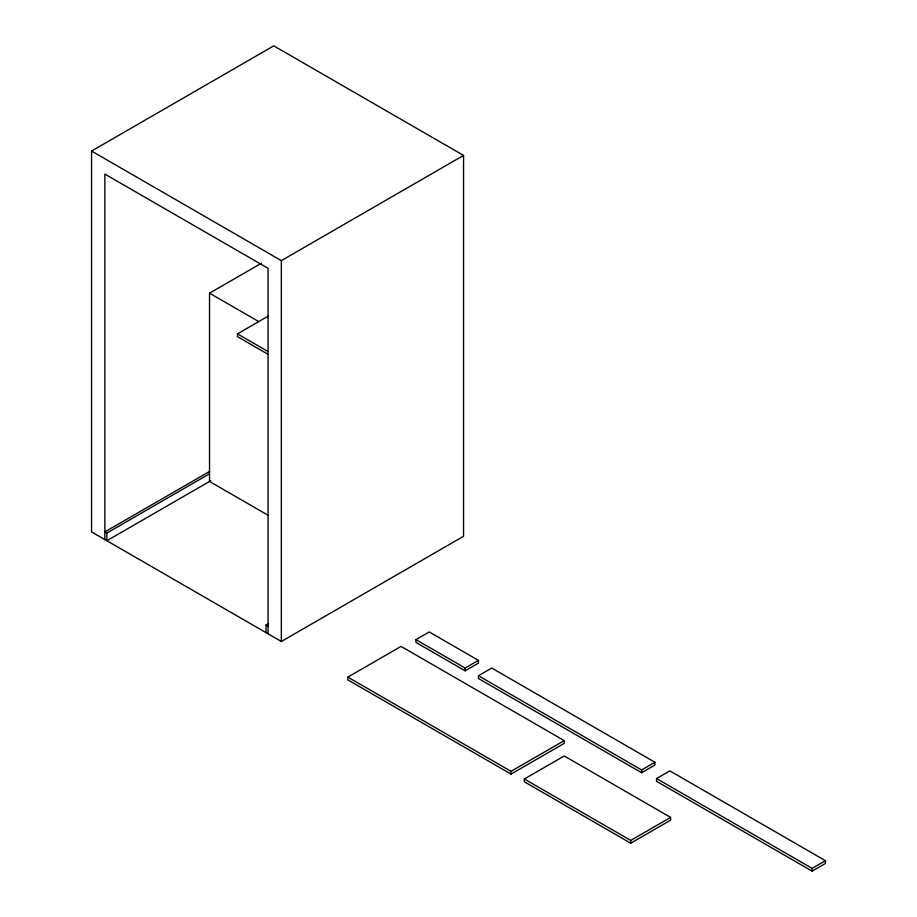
<?xml version="1.0" encoding="UTF-8"?>
<svg xmlns="http://www.w3.org/2000/svg" width="917" height="917" viewBox="0 0 917 917"><rect width="100%" height="100%" fill="white"/><g stroke="black" fill="none" stroke-linecap="round" stroke-linejoin="round"><path stroke-width="1.38" d="M91.562 151.041L273.77 45.85L463.555 155.42L463.555 536.285L281.347 641.487L91.562 531.906L91.562 151.041L281.347 260.623L463.555 155.42M268.452 515.48L209.523 481.459L209.523 293.176L261.414 263.225M267.684 354.088L237.457 336.642L237.457 333.88L268.383 316.021M209.649 471.407L104.859 531.906L106.853 533.064L209.477 473.814M210.704 480.783L106.853 540.743L106.853 533.064M266.056 632.65L266.056 624.97L268.521 623.549M347.841 677.113L401.05 646.393L564.23 740.615L564.23 743.378L511.033 774.097L347.841 679.875L347.841 677.113L511.033 771.323L564.23 740.615M415.94 639.642L429.236 631.962L478.445 660.378L478.445 663.14L465.148 670.82L415.94 642.404L415.94 639.642L465.148 668.046L478.445 660.378M478.445 675.726L491.753 668.046L654.933 762.268L654.933 765.03L641.636 772.71L478.445 678.5L478.445 675.726L641.636 769.948L654.933 762.268M524.329 779.003L564.23 755.975L670.636 817.402L670.636 820.165L630.736 843.204L524.329 781.777L524.329 779.003L630.736 840.431L670.636 817.402M656.538 778.544L669.834 770.865L825.438 860.708L825.438 863.47L812.141 871.15L656.538 781.307L656.538 778.544L812.141 868.388L825.438 860.708M209.523 293.176L258.628 321.535M237.457 333.88L267.684 351.326M266.056 624.97L268.051 626.128M812.141 868.388L812.141 871.15M641.636 769.948L641.636 772.71M630.736 840.431L630.736 843.204M511.033 771.323L511.033 774.097M465.148 668.046L465.148 670.82M281.347 260.623L281.347 641.487M268.051 633.807L268.051 268.303L104.859 174.081L104.859 539.586"/></g></svg>
